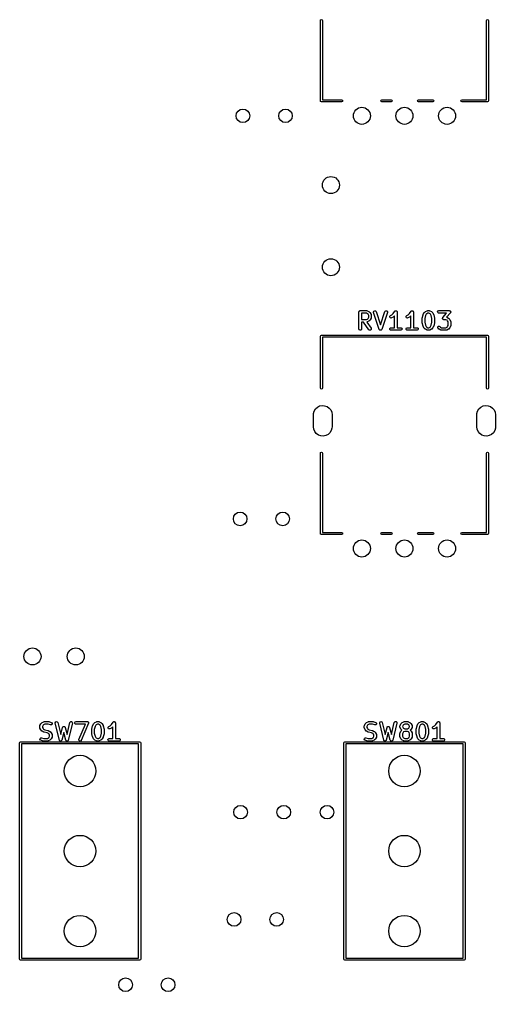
# Model space of a CAD drawing. Extents: x 75 to 204, y -140 to -31.
# Drawn here: x 175.5 to 203.5, y -140.3 to -83.2 of the extents above; entities that cross this region are included whole.
import ezdxf

# ---------------------------------------------------------------- set-up
doc = ezdxf.new("R2010")
doc.units = 0
doc.layers.add('BLACK', color=7, linetype='CONTINUOUS')

msp = doc.modelspace()

# ---------------------------------------------------------------- linework, layer by layer
at = {"layer": 'BLACK', "linetype": 'CONTINUOUS'}
for p, q in [((193.18, -83.3), (193.198, -83.2576)), ((193.18, -88.02), (193.18, -83.3)), ((193.198, -83.2576), (193.24, -83.24)), ((193.24, -83.24), (193.282, -83.2576)), ((193.282, -83.2576), (193.3, -83.3)), ((193.3, -83.3), (193.3, -87.96)), ((202.93, -83.3), (202.948, -83.2576)), ((202.93, -87.96), (202.93, -83.3)), ((202.948, -83.2576), (202.99, -83.24)), ((202.99, -83.24), (203.032, -83.2576)), ((203.032, -83.2576), (203.05, -83.3)), ((203.05, -83.3), (203.05, -88.02)), ((193.198, -88.0624), (193.18, -88.02)), ((193.24, -88.08), (193.198, -88.0624)), ((193.245, -88.0779), (193.24, -88.08)), ((193.25, -88.08), (193.245, -88.0779)), ((194.43, -88.08), (193.25, -88.08)), ((193.3, -87.96), (194.43, -87.96)), ((194.43, -87.96), (194.472, -87.9776)), ((194.472, -88.0624), (194.43, -88.08)), ((194.472, -87.9776), (194.49, -88.02)), ((194.49, -88.02), (194.472, -88.0624)), ((196.74, -88.02), (196.758, -87.9776)), ((196.758, -88.0624), (196.74, -88.02)), ((196.758, -87.9776), (196.8, -87.96)), ((196.8, -88.08), (196.758, -88.0624)), ((196.8, -87.96), (197.33, -87.96)), ((197.33, -88.08), (196.8, -88.08)), ((197.33, -87.96), (197.372, -87.9776)), ((197.372, -88.0624), (197.33, -88.08)), ((197.372, -87.9776), (197.39, -88.02)), ((197.39, -88.02), (197.372, -88.0624)), ((198.89, -88.02), (198.908, -87.9776)), ((198.908, -88.0624), (198.89, -88.02)), ((198.908, -87.9776), (198.95, -87.96)), ((198.95, -88.08), (198.908, -88.0624)), ((198.95, -87.96), (199.78, -87.96)), ((199.78, -88.08), (198.95, -88.08)), ((199.78, -87.96), (199.822, -87.9776)), ((199.822, -88.0624), (199.78, -88.08)), ((199.822, -87.9776), (199.84, -88.02)), ((199.84, -88.02), (199.822, -88.0624)), ((201.44, -88.02), (201.458, -87.9776)), ((201.458, -88.0624), (201.44, -88.02)), ((201.458, -87.9776), (201.5, -87.96)), ((201.5, -88.08), (201.458, -88.0624)), ((201.5, -87.96), (202.93, -87.96)), ((202.99, -88.08), (201.5, -88.08)), ((203.032, -88.0624), (202.99, -88.08)), ((203.05, -88.02), (203.032, -88.0624)), ((195.45, -100.417), (195.451, -100.408)), ((195.45, -101.417), (195.45, -100.417)), ((195.451, -100.404), (195.453, -100.401)), ((195.451, -100.408), (195.451, -100.404)), ((195.453, -100.401), (195.454, -100.392)), ((195.454, -100.392), (195.467, -100.377)), ((195.467, -100.377), (195.477, -100.36)), ((195.477, -100.36), (195.483, -100.358)), ((195.483, -100.358), (195.487, -100.352)), ((195.487, -100.352), (195.506, -100.349)), ((195.506, -100.349), (195.525, -100.342)), ((195.525, -100.342), (195.906, -100.342)), ((195.906, -100.342), (195.931, -100.347)), ((195.931, -100.347), (195.935, -100.35)), ((195.935, -100.35), (195.939, -100.35)), ((195.939, -100.35), (196.034, -100.398)), ((196.034, -100.398), (196.053, -100.411)), ((196.053, -100.411), (196.054, -100.412)), ((196.054, -100.412), (196.102, -100.46)), ((196.102, -100.46), (196.114, -100.478)), ((196.307, -100.415), (196.326, -100.368)), ((196.311, -100.441), (196.307, -100.415)), ((196.644, -101.441), (196.311, -100.441)), ((196.326, -100.368), (196.371, -100.343)), ((196.371, -100.343), (196.421, -100.353)), ((196.421, -100.353), (196.453, -100.394)), ((196.453, -100.394), (196.715, -101.18)), ((196.715, -101.18), (196.977, -100.394)), ((197.12, -100.441), (196.786, -101.441)), ((196.977, -100.394), (196.99, -100.371)), ((196.99, -100.371), (197.034, -100.344)), ((197.034, -100.344), (197.084, -100.351)), ((197.084, -100.351), (197.118, -100.39)), ((197.118, -100.39), (197.12, -100.441)), ((197.466, -100.512), (197.558, -100.376)), ((197.558, -100.376), (197.576, -100.357)), ((197.576, -100.357), (197.58, -100.356)), ((197.58, -100.356), (197.582, -100.352)), ((197.582, -100.352), (197.604, -100.349)), ((197.604, -100.349), (197.625, -100.343)), ((197.625, -100.343), (197.629, -100.344)), ((197.629, -100.344), (197.633, -100.344)), ((197.633, -100.344), (197.652, -100.354)), ((197.652, -100.354), (197.672, -100.363)), ((197.672, -100.363), (197.674, -100.367)), ((197.674, -100.367), (197.677, -100.369)), ((197.677, -100.369), (197.685, -100.39)), ((197.685, -100.39), (197.695, -100.409)), ((197.695, -100.409), (197.694, -100.413)), ((197.694, -100.413), (197.695, -100.417)), ((197.695, -100.417), (197.695, -101.342)), ((198.419, -100.512), (198.51, -100.376)), ((198.51, -100.376), (198.528, -100.357)), ((198.528, -100.357), (198.532, -100.356)), ((198.532, -100.356), (198.535, -100.352)), ((198.535, -100.352), (198.556, -100.349)), ((198.556, -100.349), (198.577, -100.343)), ((198.577, -100.343), (198.581, -100.344)), ((198.581, -100.344), (198.585, -100.344)), ((198.585, -100.344), (198.604, -100.354)), ((198.604, -100.354), (198.624, -100.363)), ((198.624, -100.363), (198.626, -100.367)), ((198.626, -100.367), (198.63, -100.369)), ((198.63, -100.369), (198.637, -100.39)), ((198.637, -100.39), (198.647, -100.409)), ((198.647, -100.409), (198.646, -100.413)), ((198.646, -100.413), (198.647, -100.417)), ((198.647, -100.417), (198.647, -101.342)), ((199.267, -100.479), (199.281, -100.461)), ((199.281, -100.46), (199.329, -100.412)), ((199.281, -100.461), (199.281, -100.46)), ((199.329, -100.412), (199.347, -100.399)), ((199.347, -100.399), (199.348, -100.398)), ((199.348, -100.398), (199.444, -100.35)), ((199.444, -100.35), (199.469, -100.343)), ((199.469, -100.343), (199.473, -100.344)), ((199.473, -100.344), (199.477, -100.342)), ((199.477, -100.342), (199.572, -100.342)), ((199.572, -100.342), (199.598, -100.347)), ((199.598, -100.347), (199.601, -100.35)), ((199.601, -100.35), (199.606, -100.35)), ((199.606, -100.35), (199.701, -100.398)), ((199.701, -100.398), (199.719, -100.411)), ((199.719, -100.411), (199.721, -100.412)), ((199.721, -100.412), (199.768, -100.46)), ((199.768, -100.46), (199.781, -100.478)), ((200.07, -100.404), (200.096, -100.36)), ((200.079, -100.455), (200.07, -100.404)), ((200.118, -100.488), (200.079, -100.455)), ((200.096, -100.36), (200.144, -100.342)), ((200.144, -100.342), (200.763, -100.342)), ((200.819, -100.467), (200.592, -100.727)), ((200.763, -100.342), (200.774, -100.344)), ((200.774, -100.344), (200.777, -100.344)), ((200.777, -100.344), (200.78, -100.345)), ((200.78, -100.345), (200.789, -100.347)), ((200.789, -100.347), (200.804, -100.36)), ((200.804, -100.36), (200.821, -100.37)), ((200.827, -100.448), (200.819, -100.467)), ((200.821, -100.37), (200.823, -100.376)), ((200.823, -100.376), (200.828, -100.38)), ((200.837, -100.43), (200.827, -100.448)), ((200.828, -100.38), (200.831, -100.4)), ((200.831, -100.4), (200.838, -100.419)), ((200.838, -100.419), (200.836, -100.425)), ((200.836, -100.425), (200.837, -100.43)), ((195.6, -100.492), (195.6, -100.866)), ((195.888, -100.492), (195.6, -100.492)), ((195.6, -100.866), (195.888, -100.866)), ((195.724, -101.016), (195.6, -101.016)), ((195.6, -101.016), (195.6, -101.417)), ((196.035, -101.46), (195.724, -101.016)), ((195.957, -100.527), (195.888, -100.492)), ((195.888, -100.866), (195.957, -100.832)), ((195.91, -101.015), (195.907, -101.016)), ((195.907, -101.016), (196.158, -101.374)), ((195.914, -101.016), (195.91, -101.015)), ((195.939, -101.008), (195.914, -101.016)), ((196.034, -100.961), (195.939, -101.008)), ((195.987, -100.557), (195.957, -100.527)), ((195.957, -100.832), (195.987, -100.802)), ((196.021, -100.626), (195.987, -100.557)), ((195.987, -100.802), (196.021, -100.733)), ((196.021, -100.733), (196.021, -100.626)), ((196.036, -100.959), (196.034, -100.961)), ((196.054, -100.947), (196.036, -100.959)), ((196.102, -100.899), (196.054, -100.947)), ((196.116, -100.879), (196.102, -100.898)), ((196.102, -100.898), (196.102, -100.899)), ((196.114, -100.478), (196.116, -100.479)), ((196.116, -100.479), (196.163, -100.574)), ((196.163, -100.784), (196.116, -100.879)), ((196.163, -100.574), (196.171, -100.599)), ((196.164, -100.78), (196.163, -100.784)), ((196.167, -100.776), (196.164, -100.78)), ((196.171, -100.751), (196.167, -100.776)), ((196.171, -100.599), (196.17, -100.604)), ((196.17, -100.604), (196.171, -100.608)), ((196.171, -100.608), (196.171, -100.751)), ((197.262, -100.724), (197.265, -100.673)), ((197.293, -100.766), (197.262, -100.724)), ((197.265, -100.673), (197.301, -100.636)), ((197.343, -100.778), (197.293, -100.766)), ((197.301, -100.636), (197.385, -100.594)), ((197.368, -100.77), (197.343, -100.778)), ((197.463, -100.723), (197.368, -100.77)), ((197.385, -100.594), (197.466, -100.512)), ((197.464, -100.721), (197.463, -100.723)), ((197.483, -100.709), (197.464, -100.721)), ((197.545, -100.646), (197.483, -100.709)), ((197.545, -101.342), (197.545, -100.646)), ((198.215, -100.724), (198.218, -100.673)), ((198.245, -100.766), (198.215, -100.724)), ((198.218, -100.673), (198.253, -100.636)), ((198.295, -100.778), (198.245, -100.766)), ((198.253, -100.636), (198.337, -100.594)), ((198.32, -100.77), (198.295, -100.778)), ((198.415, -100.723), (198.32, -100.77)), ((198.337, -100.594), (198.419, -100.512)), ((198.417, -100.721), (198.415, -100.723)), ((198.435, -100.709), (198.417, -100.721)), ((198.497, -100.646), (198.435, -100.709)), ((198.497, -101.342), (198.497, -100.646)), ((199.164, -100.798), (199.167, -100.784)), ((199.164, -101.036), (199.164, -100.798)), ((199.165, -101.04), (199.164, -101.036)), ((199.166, -101.055), (199.165, -101.04)), ((199.166, -100.78), (199.214, -100.59)), ((199.167, -100.784), (199.166, -100.78)), ((199.214, -100.59), (199.219, -100.578)), ((199.219, -100.578), (199.22, -100.574)), ((199.22, -100.574), (199.267, -100.479)), ((199.357, -100.634), (199.314, -100.808)), ((199.314, -100.808), (199.314, -101.027)), ((199.314, -101.027), (199.357, -101.201)), ((199.396, -100.557), (199.357, -100.634)), ((199.426, -100.527), (199.396, -100.557)), ((199.495, -100.492), (199.426, -100.527)), ((199.555, -100.492), (199.495, -100.492)), ((199.623, -100.527), (199.555, -100.492)), ((199.654, -100.557), (199.623, -100.527)), ((199.692, -100.634), (199.654, -100.557)), ((199.735, -100.808), (199.692, -100.634)), ((199.692, -101.201), (199.735, -101.027)), ((199.735, -101.027), (199.735, -100.808)), ((199.781, -100.478), (199.782, -100.479)), ((199.782, -100.479), (199.83, -100.574)), ((199.83, -100.574), (199.834, -100.587)), ((199.834, -100.587), (199.836, -100.59)), ((199.836, -100.59), (199.883, -100.78)), ((199.883, -100.78), (199.884, -100.795)), ((199.885, -101.036), (199.883, -101.051)), ((199.884, -100.795), (199.885, -100.798)), ((199.885, -100.798), (199.885, -101.036)), ((200.144, -100.492), (200.118, -100.488)), ((200.598, -100.492), (200.144, -100.492)), ((200.355, -100.797), (200.357, -100.791)), ((200.361, -100.816), (200.355, -100.797)), ((200.356, -100.785), (200.366, -100.768)), ((200.357, -100.791), (200.356, -100.785)), ((200.365, -100.836), (200.361, -100.816)), ((200.369, -100.84), (200.365, -100.836)), ((200.366, -100.768), (200.373, -100.749)), ((200.371, -100.845), (200.369, -100.84)), ((200.388, -100.856), (200.371, -100.845)), ((200.373, -100.749), (200.598, -100.492)), ((200.404, -100.869), (200.388, -100.856)), ((200.412, -100.87), (200.404, -100.869)), ((200.415, -100.872), (200.412, -100.87)), ((200.418, -100.871), (200.415, -100.872)), ((200.43, -100.873), (200.418, -100.871)), ((200.555, -100.873), (200.43, -100.873)), ((200.623, -100.908), (200.555, -100.873)), ((200.592, -100.727), (200.598, -100.728)), ((200.598, -100.728), (200.601, -100.731)), ((200.601, -100.731), (200.606, -100.731)), ((200.606, -100.731), (200.701, -100.779)), ((200.654, -100.938), (200.623, -100.908)), ((200.688, -101.007), (200.654, -100.938)), ((200.688, -101.209), (200.688, -101.007)), ((200.701, -100.779), (200.719, -100.792)), ((200.719, -100.792), (200.721, -100.793)), ((200.721, -100.793), (200.768, -100.841)), ((200.768, -100.841), (200.781, -100.859)), ((200.781, -100.859), (200.782, -100.86)), ((200.782, -100.86), (200.83, -100.955)), ((200.83, -100.955), (200.837, -100.98)), ((200.837, -100.98), (200.836, -100.985)), ((200.836, -100.985), (200.838, -100.989)), ((200.838, -100.989), (200.838, -101.227)), ((195.467, -101.466), (195.45, -101.417)), ((195.512, -101.491), (195.467, -101.466)), ((195.562, -101.482), (195.512, -101.491)), ((195.595, -101.443), (195.562, -101.482)), ((195.6, -101.417), (195.595, -101.443)), ((196.077, -101.49), (196.035, -101.46)), ((196.128, -101.485), (196.077, -101.49)), ((196.164, -101.449), (196.128, -101.485)), ((196.158, -101.374), (196.169, -101.398)), ((196.169, -101.398), (196.164, -101.449)), ((196.645, -101.443), (196.644, -101.441)), ((196.645, -101.445), (196.645, -101.443)), ((196.661, -101.463), (196.645, -101.445)), ((196.676, -101.481), (196.661, -101.463)), ((196.678, -101.482), (196.676, -101.481)), ((196.68, -101.483), (196.678, -101.482)), ((196.703, -101.487), (196.68, -101.483)), ((196.726, -101.492), (196.703, -101.487)), ((196.728, -101.491), (196.726, -101.492)), ((196.73, -101.491), (196.728, -101.491)), ((196.75, -101.478), (196.73, -101.491)), ((196.771, -101.467), (196.75, -101.478)), ((196.772, -101.465), (196.771, -101.467)), ((196.774, -101.464), (196.772, -101.465)), ((196.786, -101.441), (196.774, -101.464)), ((197.26, -101.404), (197.286, -101.36)), ((197.269, -101.455), (197.26, -101.404)), ((197.309, -101.488), (197.269, -101.455)), ((197.286, -101.36), (197.334, -101.342)), ((197.334, -101.492), (197.309, -101.488)), ((197.334, -101.342), (197.545, -101.342)), ((197.906, -101.492), (197.334, -101.492)), ((197.695, -101.342), (197.906, -101.342)), ((197.906, -101.342), (197.931, -101.347)), ((197.954, -101.475), (197.906, -101.492)), ((197.931, -101.347), (197.971, -101.38)), ((197.98, -101.43), (197.954, -101.475)), ((197.971, -101.38), (197.98, -101.43)), ((198.213, -101.404), (198.238, -101.36)), ((198.222, -101.455), (198.213, -101.404)), ((198.261, -101.488), (198.222, -101.455)), ((198.238, -101.36), (198.287, -101.342)), ((198.287, -101.492), (198.261, -101.488)), ((198.287, -101.342), (198.497, -101.342)), ((198.858, -101.492), (198.287, -101.492)), ((198.647, -101.342), (198.858, -101.342)), ((198.858, -101.342), (198.884, -101.347)), ((198.906, -101.475), (198.858, -101.492)), ((198.884, -101.347), (198.923, -101.38)), ((198.932, -101.43), (198.906, -101.475)), ((198.923, -101.38), (198.932, -101.43)), ((199.214, -101.245), (199.166, -101.055)), ((199.216, -101.248), (199.214, -101.245)), ((199.22, -101.26), (199.216, -101.248)), ((199.267, -101.356), (199.22, -101.26)), ((199.268, -101.357), (199.267, -101.356)), ((199.281, -101.375), (199.268, -101.357)), ((199.329, -101.423), (199.281, -101.375)), ((199.33, -101.423), (199.329, -101.423)), ((199.348, -101.437), (199.33, -101.423)), ((199.444, -101.484), (199.348, -101.437)), ((199.357, -101.201), (199.396, -101.278)), ((199.396, -101.278), (199.426, -101.308)), ((199.426, -101.308), (199.495, -101.342)), ((199.448, -101.485), (199.444, -101.484)), ((199.451, -101.488), (199.448, -101.485)), ((199.477, -101.492), (199.451, -101.488)), ((199.572, -101.492), (199.477, -101.492)), ((199.495, -101.342), (199.555, -101.342)), ((199.555, -101.342), (199.623, -101.308)), ((199.577, -101.491), (199.572, -101.492)), ((199.581, -101.492), (199.577, -101.491)), ((199.606, -101.484), (199.581, -101.492)), ((199.701, -101.437), (199.606, -101.484)), ((199.623, -101.308), (199.654, -101.278)), ((199.654, -101.278), (199.692, -101.201)), ((199.702, -101.436), (199.701, -101.437)), ((199.721, -101.423), (199.702, -101.436)), ((199.768, -101.375), (199.721, -101.423)), ((199.769, -101.374), (199.768, -101.375)), ((199.782, -101.356), (199.769, -101.374)), ((199.83, -101.26), (199.782, -101.356)), ((199.836, -101.245), (199.83, -101.257)), ((199.83, -101.257), (199.83, -101.26)), ((199.883, -101.055), (199.836, -101.245)), ((199.883, -101.051), (199.883, -101.055)), ((200.071, -101.303), (200.101, -101.261)), ((200.076, -101.354), (200.071, -101.303)), ((200.091, -101.375), (200.076, -101.354)), ((200.138, -101.423), (200.091, -101.375)), ((200.101, -101.261), (200.15, -101.247)), ((200.14, -101.423), (200.138, -101.423)), ((200.158, -101.437), (200.14, -101.423)), ((200.15, -101.247), (200.197, -101.269)), ((200.253, -101.484), (200.158, -101.437)), ((200.197, -101.269), (200.236, -101.308)), ((200.236, -101.308), (200.304, -101.342)), ((200.258, -101.485), (200.253, -101.484)), ((200.261, -101.488), (200.258, -101.485)), ((200.287, -101.492), (200.261, -101.488)), ((200.572, -101.492), (200.287, -101.492)), ((200.304, -101.342), (200.555, -101.342)), ((200.555, -101.342), (200.623, -101.308)), ((200.577, -101.491), (200.572, -101.492)), ((200.581, -101.492), (200.577, -101.491)), ((200.606, -101.484), (200.581, -101.492)), ((200.701, -101.437), (200.606, -101.484)), ((200.623, -101.308), (200.654, -101.278)), ((200.654, -101.278), (200.688, -101.209)), ((200.702, -101.436), (200.701, -101.437)), ((200.721, -101.423), (200.702, -101.436)), ((200.768, -101.375), (200.721, -101.423)), ((200.769, -101.374), (200.768, -101.375)), ((200.782, -101.356), (200.769, -101.374)), ((200.83, -101.26), (200.782, -101.356)), ((200.833, -101.253), (200.83, -101.256)), ((200.83, -101.256), (200.83, -101.26)), ((200.838, -101.227), (200.833, -101.253)), ((193.19, -101.84), (193.208, -101.798)), ((193.19, -104.9), (193.19, -101.84)), ((193.208, -101.798), (193.25, -101.78)), ((193.25, -101.78), (202.99, -101.78)), ((202.93, -101.9), (193.31, -101.9)), ((193.31, -101.9), (193.31, -104.9)), ((202.93, -104.9), (202.93, -101.9)), ((202.99, -101.78), (203.032, -101.798)), ((203.032, -101.798), (203.05, -101.84)), ((203.05, -101.84), (203.05, -104.9)), ((193.208, -104.942), (193.19, -104.9)), ((193.25, -104.96), (193.208, -104.942)), ((193.292, -104.942), (193.25, -104.96)), ((193.31, -104.9), (193.292, -104.942)), ((202.948, -104.942), (202.93, -104.9)), ((202.99, -104.96), (202.948, -104.942)), ((203.032, -104.942), (202.99, -104.96)), ((203.05, -104.9), (203.032, -104.942)), ((192.818, -106.236), (192.896, -106.109)), ((192.896, -106.109), (193.006, -106.008)), ((193.006, -106.008), (193.139, -105.941)), ((193.139, -105.941), (193.285, -105.911)), ((193.285, -105.911), (193.434, -105.922)), ((193.434, -105.922), (193.575, -105.973)), ((193.575, -105.973), (193.697, -106.059)), ((193.697, -106.059), (193.79, -106.175)), ((193.79, -106.175), (193.85, -106.312)), ((202.418, -106.236), (202.496, -106.109)), ((202.496, -106.109), (202.606, -106.008)), ((202.606, -106.008), (202.739, -105.941)), ((202.739, -105.941), (202.885, -105.911)), ((202.885, -105.911), (203.034, -105.922)), ((203.034, -105.922), (203.175, -105.973)), ((203.175, -105.973), (203.297, -106.059)), ((203.297, -106.059), (203.39, -106.175)), ((203.39, -106.175), (203.45, -106.312)), ((192.77, -106.46), (192.776, -106.38)), ((192.77, -107.16), (192.77, -106.46)), ((192.776, -106.38), (192.818, -106.236)), ((193.85, -106.312), (193.87, -106.46)), ((193.87, -106.46), (193.87, -107.16)), ((202.37, -106.46), (202.376, -106.38)), ((202.37, -107.16), (202.37, -106.46)), ((202.376, -106.38), (202.418, -106.236)), ((203.45, -106.312), (203.47, -106.46)), ((203.47, -106.46), (203.47, -107.16)), ((192.79, -107.308), (192.77, -107.16)), ((192.85, -107.445), (192.79, -107.308)), ((193.864, -107.24), (193.822, -107.384)), ((193.87, -107.16), (193.864, -107.24)), ((202.39, -107.308), (202.37, -107.16)), ((202.45, -107.445), (202.39, -107.308)), ((203.464, -107.24), (203.422, -107.384)), ((203.47, -107.16), (203.464, -107.24)), ((192.943, -107.561), (192.85, -107.445)), ((193.065, -107.647), (192.943, -107.561)), ((193.206, -107.698), (193.065, -107.647)), ((193.355, -107.709), (193.206, -107.698)), ((193.501, -107.679), (193.355, -107.709)), ((193.634, -107.612), (193.501, -107.679)), ((193.744, -107.511), (193.634, -107.612)), ((193.822, -107.384), (193.744, -107.511)), ((202.543, -107.561), (202.45, -107.445)), ((202.665, -107.647), (202.543, -107.561)), ((202.806, -107.698), (202.665, -107.647)), ((202.955, -107.709), (202.806, -107.698)), ((203.101, -107.679), (202.955, -107.709)), ((203.234, -107.612), (203.101, -107.679)), ((203.344, -107.511), (203.234, -107.612)), ((203.422, -107.384), (203.344, -107.511)), ((193.18, -108.71), (193.198, -108.668)), ((193.18, -113.43), (193.18, -108.71)), ((193.198, -108.668), (193.24, -108.65)), ((193.24, -108.65), (193.282, -108.668)), ((193.282, -108.668), (193.3, -108.71)), ((193.3, -108.71), (193.3, -113.37)), ((202.93, -108.71), (202.948, -108.668)), ((202.93, -113.37), (202.93, -108.71)), ((202.948, -108.668), (202.99, -108.65)), ((202.99, -108.65), (203.032, -108.668)), ((203.032, -108.668), (203.05, -108.71)), ((203.05, -108.71), (203.05, -113.43)), ((193.198, -113.472), (193.18, -113.43)), ((193.24, -113.49), (193.198, -113.472)), ((193.245, -113.488), (193.24, -113.49)), ((193.25, -113.49), (193.245, -113.488)), ((194.43, -113.49), (193.25, -113.49)), ((193.3, -113.37), (194.43, -113.37)), ((194.43, -113.37), (194.472, -113.388)), ((194.472, -113.472), (194.43, -113.49)), ((194.472, -113.388), (194.49, -113.43)), ((194.49, -113.43), (194.472, -113.472)), ((196.74, -113.43), (196.758, -113.388)), ((196.758, -113.472), (196.74, -113.43)), ((196.758, -113.388), (196.8, -113.37)), ((196.8, -113.49), (196.758, -113.472)), ((196.8, -113.37), (197.33, -113.37)), ((197.33, -113.49), (196.8, -113.49)), ((197.33, -113.37), (197.372, -113.388)), ((197.372, -113.472), (197.33, -113.49)), ((197.372, -113.388), (197.39, -113.43)), ((197.39, -113.43), (197.372, -113.472)), ((198.89, -113.43), (198.908, -113.388)), ((198.908, -113.472), (198.89, -113.43)), ((198.908, -113.388), (198.95, -113.37)), ((198.95, -113.49), (198.908, -113.472)), ((198.95, -113.37), (199.78, -113.37)), ((199.78, -113.49), (198.95, -113.49)), ((199.78, -113.37), (199.822, -113.388)), ((199.822, -113.472), (199.78, -113.49)), ((199.822, -113.388), (199.84, -113.43)), ((199.84, -113.43), (199.822, -113.472)), ((201.44, -113.43), (201.458, -113.388)), ((201.458, -113.472), (201.44, -113.43)), ((201.458, -113.388), (201.5, -113.37)), ((201.5, -113.49), (201.458, -113.472)), ((201.5, -113.37), (202.93, -113.37)), ((202.99, -113.49), (201.5, -113.49)), ((203.032, -113.472), (202.99, -113.49)), ((203.05, -113.43), (203.032, -113.472)), ((176.709, -124.738), (176.714, -124.712)), ((176.709, -124.833), (176.709, -124.738)), ((176.711, -124.837), (176.709, -124.833)), ((176.71, -124.842), (176.711, -124.837)), ((176.717, -124.867), (176.71, -124.842)), ((176.714, -124.712), (176.717, -124.709)), ((176.717, -124.704), (176.765, -124.609)), ((176.717, -124.709), (176.717, -124.704)), ((176.765, -124.962), (176.717, -124.867)), ((176.765, -124.609), (176.778, -124.591)), ((176.766, -124.963), (176.765, -124.962)), ((176.779, -124.981), (176.766, -124.963)), ((176.778, -124.591), (176.779, -124.59)), ((176.779, -124.59), (176.826, -124.542)), ((176.826, -125.029), (176.779, -124.981)), ((176.826, -124.542), (176.845, -124.529)), ((176.845, -124.529), (176.846, -124.528)), ((176.846, -124.528), (176.941, -124.48)), ((176.894, -124.687), (176.859, -124.756)), ((176.859, -124.756), (176.859, -124.815)), ((176.859, -124.815), (176.894, -124.884)), ((176.924, -124.657), (176.894, -124.687)), ((176.894, -124.884), (176.924, -124.914)), ((176.992, -124.622), (176.924, -124.657)), ((176.924, -124.914), (177.001, -124.953)), ((176.941, -124.48), (176.966, -124.473)), ((176.966, -124.473), (176.971, -124.474)), ((176.971, -124.474), (176.975, -124.472)), ((176.975, -124.472), (177.213, -124.472)), ((177.201, -124.622), (176.992, -124.622)), ((177.001, -124.953), (177.183, -124.998)), ((177.183, -124.998), (177.195, -125.004)), ((177.195, -125.004), (177.199, -125.004)), ((177.199, -125.004), (177.294, -125.052)), ((177.332, -124.666), (177.201, -124.622)), ((177.213, -124.472), (177.235, -124.476)), ((177.235, -124.476), (177.237, -124.476)), ((177.237, -124.476), (177.379, -124.524)), ((177.383, -124.665), (177.332, -124.666)), ((177.379, -124.524), (177.402, -124.536)), ((177.422, -124.631), (177.383, -124.665)), ((177.402, -124.536), (177.429, -124.58)), ((177.429, -124.58), (177.422, -124.631)), ((177.615, -124.539), (177.638, -124.493)), ((177.616, -124.565), (177.615, -124.539)), ((177.854, -125.565), (177.616, -124.565)), ((177.638, -124.493), (177.685, -124.473)), ((177.685, -124.473), (177.734, -124.487)), ((177.734, -124.487), (177.762, -124.53)), ((177.762, -124.53), (177.931, -125.241)), ((177.931, -125.241), (178.045, -124.814)), ((178.045, -124.814), (178.056, -124.79)), ((178.056, -124.79), (178.062, -124.786)), ((178.062, -124.786), (178.065, -124.78)), ((178.065, -124.78), (178.082, -124.772)), ((178.082, -124.772), (178.098, -124.761)), ((178.098, -124.761), (178.105, -124.761)), ((178.105, -124.761), (178.111, -124.758)), ((178.111, -124.758), (178.13, -124.763)), ((178.13, -124.763), (178.149, -124.765)), ((178.149, -124.765), (178.154, -124.77)), ((178.154, -124.77), (178.161, -124.772)), ((178.161, -124.772), (178.172, -124.788)), ((178.172, -124.788), (178.186, -124.801)), ((178.186, -124.801), (178.186, -124.808)), ((178.186, -124.808), (178.19, -124.814)), ((178.19, -124.814), (178.304, -125.241)), ((178.304, -125.241), (178.473, -124.53)), ((178.619, -124.565), (178.381, -125.565)), ((178.473, -124.53), (178.484, -124.506)), ((178.484, -124.506), (178.525, -124.476)), ((178.525, -124.476), (178.576, -124.479)), ((178.576, -124.479), (178.613, -124.514)), ((178.613, -124.514), (178.619, -124.565)), ((178.758, -124.534), (178.784, -124.49)), ((178.767, -124.585), (178.758, -124.534)), ((178.806, -124.618), (178.767, -124.585)), ((178.784, -124.49), (178.832, -124.472)), ((178.832, -124.622), (178.806, -124.618)), ((178.832, -124.472), (179.499, -124.472)), ((179.385, -124.622), (178.832, -124.622)), ((179.001, -125.518), (179.385, -124.622)), ((179.568, -124.577), (179.139, -125.577)), ((179.499, -124.472), (179.524, -124.477)), ((179.524, -124.477), (179.531, -124.483)), ((179.531, -124.483), (179.54, -124.485)), ((179.54, -124.485), (179.55, -124.499)), ((179.55, -124.499), (179.564, -124.51)), ((179.564, -124.51), (179.565, -124.519)), ((179.565, -124.519), (179.57, -124.526)), ((179.572, -124.56), (179.568, -124.568)), ((179.568, -124.568), (179.568, -124.577)), ((179.57, -124.526), (179.569, -124.543)), ((179.569, -124.543), (179.572, -124.56)), ((179.757, -124.928), (179.76, -124.914)), ((179.757, -125.166), (179.757, -124.928)), ((179.759, -124.91), (179.807, -124.72)), ((179.76, -124.914), (179.759, -124.91)), ((179.807, -124.72), (179.812, -124.708)), ((179.812, -124.704), (179.86, -124.609)), ((179.812, -124.708), (179.812, -124.704)), ((179.86, -124.609), (179.873, -124.591)), ((179.873, -124.591), (179.874, -124.59)), ((179.874, -124.59), (179.922, -124.542)), ((179.95, -124.764), (179.907, -124.938)), ((179.907, -124.938), (179.907, -125.157)), ((179.922, -124.542), (179.94, -124.529)), ((179.94, -124.529), (179.941, -124.528)), ((179.941, -124.528), (180.036, -124.48)), ((179.989, -124.687), (179.95, -124.764)), ((180.019, -124.657), (179.989, -124.687)), ((180.088, -124.622), (180.019, -124.657)), ((180.036, -124.48), (180.061, -124.473)), ((180.061, -124.473), (180.066, -124.474)), ((180.066, -124.474), (180.07, -124.472)), ((180.07, -124.472), (180.165, -124.472)), ((180.148, -124.622), (180.088, -124.622)), ((180.216, -124.657), (180.148, -124.622)), ((180.165, -124.472), (180.191, -124.477)), ((180.191, -124.477), (180.194, -124.48)), ((180.194, -124.48), (180.199, -124.48)), ((180.199, -124.48), (180.294, -124.528)), ((180.246, -124.687), (180.216, -124.657)), ((180.285, -124.764), (180.246, -124.687)), ((180.328, -124.938), (180.285, -124.764)), ((180.294, -124.528), (180.312, -124.541)), ((180.312, -124.541), (180.314, -124.542)), ((180.314, -124.542), (180.361, -124.59)), ((180.328, -125.157), (180.328, -124.938)), ((180.361, -124.59), (180.374, -124.608)), ((180.374, -124.608), (180.375, -124.609)), ((180.375, -124.609), (180.423, -124.704)), ((180.423, -124.704), (180.426, -124.717)), ((180.426, -124.717), (180.428, -124.72)), ((180.428, -124.72), (180.476, -124.91)), ((180.476, -124.91), (180.477, -124.925)), ((180.477, -124.925), (180.478, -124.928)), ((180.478, -124.928), (180.478, -125.166)), ((180.712, -124.854), (180.715, -124.803)), ((180.743, -124.896), (180.712, -124.854)), ((180.715, -124.803), (180.751, -124.766)), ((180.793, -124.908), (180.743, -124.896)), ((180.751, -124.766), (180.835, -124.724)), ((180.818, -124.9), (180.793, -124.908)), ((180.913, -124.853), (180.818, -124.9)), ((180.835, -124.724), (180.916, -124.642)), ((180.914, -124.851), (180.913, -124.853)), ((180.933, -124.839), (180.914, -124.851)), ((180.916, -124.642), (181.008, -124.506)), ((180.995, -124.776), (180.933, -124.839)), ((180.995, -125.472), (180.995, -124.776)), ((181.008, -124.506), (181.026, -124.487)), ((181.026, -124.487), (181.03, -124.486)), ((181.03, -124.486), (181.032, -124.482)), ((181.032, -124.482), (181.054, -124.479)), ((181.054, -124.479), (181.075, -124.473)), ((181.075, -124.473), (181.079, -124.474)), ((181.079, -124.474), (181.083, -124.474)), ((181.083, -124.474), (181.102, -124.484)), ((181.102, -124.484), (181.122, -124.493)), ((181.122, -124.493), (181.124, -124.497)), ((181.124, -124.497), (181.127, -124.499)), ((181.127, -124.499), (181.135, -124.52)), ((181.135, -124.52), (181.145, -124.539)), ((181.145, -124.539), (181.144, -124.543)), ((181.144, -124.543), (181.145, -124.547)), ((181.145, -124.547), (181.145, -125.472)), ((195.759, -124.738), (195.764, -124.712)), ((195.759, -124.833), (195.759, -124.738)), ((195.761, -124.837), (195.759, -124.833)), ((195.76, -124.842), (195.761, -124.837)), ((195.767, -124.867), (195.76, -124.842)), ((195.764, -124.712), (195.767, -124.709)), ((195.767, -124.704), (195.815, -124.609)), ((195.767, -124.709), (195.767, -124.704)), ((195.815, -124.962), (195.767, -124.867)), ((195.815, -124.609), (195.828, -124.591)), ((195.816, -124.963), (195.815, -124.962)), ((195.829, -124.981), (195.816, -124.963)), ((195.828, -124.591), (195.829, -124.59)), ((195.829, -124.59), (195.876, -124.542)), ((195.876, -125.029), (195.829, -124.981)), ((195.876, -124.542), (195.895, -124.529)), ((195.895, -124.529), (195.896, -124.528)), ((195.896, -124.528), (195.991, -124.48)), ((195.944, -124.687), (195.909, -124.756)), ((195.909, -124.756), (195.909, -124.815)), ((195.909, -124.815), (195.944, -124.884)), ((195.974, -124.657), (195.944, -124.687)), ((195.944, -124.884), (195.974, -124.914)), ((196.042, -124.622), (195.974, -124.657)), ((195.974, -124.914), (196.051, -124.953)), ((195.991, -124.48), (196.016, -124.473)), ((196.016, -124.473), (196.021, -124.474)), ((196.021, -124.474), (196.025, -124.472)), ((196.025, -124.472), (196.263, -124.472)), ((196.251, -124.622), (196.042, -124.622)), ((196.051, -124.953), (196.233, -124.998)), ((196.233, -124.998), (196.245, -125.004)), ((196.245, -125.004), (196.249, -125.004)), ((196.249, -125.004), (196.344, -125.052)), ((196.382, -124.666), (196.251, -124.622)), ((196.263, -124.472), (196.285, -124.476)), ((196.285, -124.476), (196.287, -124.476)), ((196.287, -124.476), (196.429, -124.524)), ((196.433, -124.665), (196.382, -124.666)), ((196.429, -124.524), (196.452, -124.536)), ((196.472, -124.631), (196.433, -124.665)), ((196.452, -124.536), (196.479, -124.58)), ((196.479, -124.58), (196.472, -124.631)), ((196.665, -124.539), (196.688, -124.493)), ((196.666, -124.565), (196.665, -124.539)), ((196.904, -125.565), (196.666, -124.565)), ((196.688, -124.493), (196.735, -124.473)), ((196.735, -124.473), (196.784, -124.487)), ((196.784, -124.487), (196.812, -124.53)), ((196.812, -124.53), (196.981, -125.241)), ((196.981, -125.241), (197.095, -124.814)), ((197.095, -124.814), (197.106, -124.79)), ((197.106, -124.79), (197.112, -124.786)), ((197.112, -124.786), (197.115, -124.78)), ((197.115, -124.78), (197.132, -124.772)), ((197.132, -124.772), (197.148, -124.761)), ((197.148, -124.761), (197.155, -124.761)), ((197.155, -124.761), (197.161, -124.758)), ((197.161, -124.758), (197.18, -124.763)), ((197.18, -124.763), (197.199, -124.765)), ((197.199, -124.765), (197.204, -124.77)), ((197.204, -124.77), (197.211, -124.772)), ((197.211, -124.772), (197.222, -124.788)), ((197.222, -124.788), (197.236, -124.801)), ((197.236, -124.801), (197.236, -124.808)), ((197.236, -124.808), (197.24, -124.814)), ((197.24, -124.814), (197.354, -125.241)), ((197.354, -125.241), (197.523, -124.53)), ((197.669, -124.565), (197.431, -125.565)), ((197.523, -124.53), (197.534, -124.506)), ((197.534, -124.506), (197.575, -124.476)), ((197.575, -124.476), (197.626, -124.479)), ((197.626, -124.479), (197.663, -124.514)), ((197.663, -124.514), (197.669, -124.565)), ((197.855, -124.738), (197.859, -124.712)), ((197.855, -124.785), (197.855, -124.738)), ((197.856, -124.79), (197.855, -124.785)), ((197.855, -124.794), (197.856, -124.79)), ((197.862, -124.819), (197.855, -124.794)), ((197.859, -124.712), (197.862, -124.709)), ((197.862, -124.704), (197.91, -124.609)), ((197.862, -124.709), (197.862, -124.704)), ((197.91, -124.914), (197.862, -124.819)), ((197.91, -124.609), (197.923, -124.591)), ((197.911, -124.915), (197.91, -124.914)), ((197.91, -125.038), (197.923, -125.02)), ((197.924, -124.934), (197.911, -124.915)), ((197.923, -124.591), (197.924, -124.59)), ((197.923, -125.02), (197.924, -125.018)), ((197.924, -124.59), (197.972, -124.542)), ((197.966, -124.976), (197.924, -124.934)), ((197.924, -125.018), (197.966, -124.976)), ((197.972, -124.542), (197.99, -124.529)), ((197.99, -124.529), (197.991, -124.528)), ((197.991, -124.528), (198.086, -124.48)), ((198.039, -124.687), (198.005, -124.756)), ((198.005, -124.756), (198.005, -124.768)), ((198.005, -124.768), (198.039, -124.836)), ((198.069, -124.657), (198.039, -124.687)), ((198.039, -124.836), (198.069, -124.867)), ((198.138, -124.622), (198.069, -124.657)), ((198.069, -124.867), (198.138, -124.901)), ((198.086, -124.48), (198.111, -124.473)), ((198.111, -124.473), (198.116, -124.474)), ((198.116, -124.474), (198.12, -124.472)), ((198.12, -124.472), (198.31, -124.472)), ((198.293, -124.622), (198.138, -124.622)), ((198.138, -124.901), (198.293, -124.901)), ((198.361, -124.657), (198.293, -124.622)), ((198.293, -124.901), (198.361, -124.867)), ((198.31, -124.472), (198.336, -124.477)), ((198.336, -124.477), (198.34, -124.48)), ((198.34, -124.48), (198.344, -124.48)), ((198.344, -124.48), (198.439, -124.528)), ((198.392, -124.687), (198.361, -124.657)), ((198.361, -124.867), (198.392, -124.836)), ((198.426, -124.756), (198.392, -124.687)), ((198.392, -124.836), (198.426, -124.768)), ((198.426, -124.768), (198.426, -124.756)), ((198.439, -124.528), (198.457, -124.541)), ((198.457, -124.541), (198.459, -124.542)), ((198.459, -124.542), (198.506, -124.59)), ((198.506, -124.934), (198.464, -124.976)), ((198.464, -124.976), (198.506, -125.018)), ((198.506, -124.59), (198.519, -124.608)), ((198.507, -124.932), (198.506, -124.934)), ((198.506, -125.018), (198.519, -125.037)), ((198.52, -124.914), (198.507, -124.932)), ((198.519, -124.608), (198.52, -124.609)), ((198.52, -124.609), (198.568, -124.704)), ((198.568, -124.819), (198.52, -124.914)), ((198.568, -124.704), (198.575, -124.729)), ((198.569, -124.815), (198.568, -124.819)), ((198.571, -124.811), (198.569, -124.815)), ((198.576, -124.785), (198.571, -124.811)), ((198.575, -124.729), (198.574, -124.734)), ((198.574, -124.734), (198.576, -124.738)), ((198.576, -124.738), (198.576, -124.785)), ((198.807, -124.928), (198.81, -124.914)), ((198.807, -125.166), (198.807, -124.928)), ((198.809, -124.91), (198.857, -124.72)), ((198.81, -124.914), (198.809, -124.91)), ((198.857, -124.72), (198.862, -124.708)), ((198.862, -124.704), (198.91, -124.609)), ((198.862, -124.708), (198.862, -124.704)), ((198.91, -124.609), (198.923, -124.591)), ((198.923, -124.591), (198.924, -124.59)), ((198.924, -124.59), (198.972, -124.542)), ((199, -124.764), (198.957, -124.938)), ((198.957, -124.938), (198.957, -125.157)), ((198.972, -124.542), (198.99, -124.529)), ((198.99, -124.529), (198.991, -124.528)), ((198.991, -124.528), (199.086, -124.48)), ((199.039, -124.687), (199, -124.764)), ((199.069, -124.657), (199.039, -124.687)), ((199.138, -124.622), (199.069, -124.657)), ((199.086, -124.48), (199.111, -124.473)), ((199.111, -124.473), (199.116, -124.474)), ((199.116, -124.474), (199.12, -124.472)), ((199.12, -124.472), (199.215, -124.472)), ((199.198, -124.622), (199.138, -124.622)), ((199.266, -124.657), (199.198, -124.622)), ((199.215, -124.472), (199.241, -124.477)), ((199.241, -124.477), (199.244, -124.48)), ((199.244, -124.48), (199.249, -124.48)), ((199.249, -124.48), (199.344, -124.528)), ((199.296, -124.687), (199.266, -124.657)), ((199.335, -124.764), (199.296, -124.687)), ((199.378, -124.938), (199.335, -124.764)), ((199.344, -124.528), (199.362, -124.541)), ((199.362, -124.541), (199.364, -124.542)), ((199.364, -124.542), (199.411, -124.59)), ((199.378, -125.157), (199.378, -124.938)), ((199.411, -124.59), (199.424, -124.608)), ((199.424, -124.608), (199.425, -124.609)), ((199.425, -124.609), (199.473, -124.704)), ((199.473, -124.704), (199.476, -124.717)), ((199.476, -124.717), (199.478, -124.72)), ((199.478, -124.72), (199.526, -124.91)), ((199.526, -124.91), (199.527, -124.925)), ((199.527, -124.925), (199.528, -124.928)), ((199.528, -124.928), (199.528, -125.166)), ((199.762, -124.854), (199.765, -124.803)), ((199.793, -124.896), (199.762, -124.854)), ((199.765, -124.803), (199.801, -124.766)), ((199.843, -124.908), (199.793, -124.896)), ((199.801, -124.766), (199.885, -124.724)), ((199.868, -124.9), (199.843, -124.908)), ((199.963, -124.853), (199.868, -124.9)), ((199.885, -124.724), (199.966, -124.642)), ((199.964, -124.851), (199.963, -124.853)), ((199.983, -124.839), (199.964, -124.851)), ((199.966, -124.642), (200.058, -124.506)), ((200.045, -124.776), (199.983, -124.839)), ((200.045, -125.472), (200.045, -124.776)), ((200.058, -124.506), (200.076, -124.487)), ((200.076, -124.487), (200.08, -124.486)), ((200.08, -124.486), (200.082, -124.482)), ((200.082, -124.482), (200.104, -124.479)), ((200.104, -124.479), (200.125, -124.473)), ((200.125, -124.473), (200.129, -124.474)), ((200.129, -124.474), (200.133, -124.474)), ((200.133, -124.474), (200.152, -124.484)), ((200.152, -124.484), (200.172, -124.493)), ((200.172, -124.493), (200.174, -124.497)), ((200.174, -124.497), (200.177, -124.499)), ((200.177, -124.499), (200.185, -124.52)), ((200.185, -124.52), (200.195, -124.539)), ((200.195, -124.539), (200.194, -124.543)), ((200.194, -124.543), (200.195, -124.547)), ((200.195, -124.547), (200.195, -125.472)), ((176.711, -125.515), (176.718, -125.464)), ((176.738, -125.559), (176.711, -125.515)), ((176.718, -125.464), (176.757, -125.43)), ((176.761, -125.571), (176.738, -125.559)), ((176.757, -125.43), (176.808, -125.429)), ((176.903, -125.619), (176.761, -125.571)), ((176.808, -125.429), (176.939, -125.472)), ((176.828, -125.03), (176.826, -125.029)), ((176.846, -125.043), (176.828, -125.03)), ((176.941, -125.091), (176.846, -125.043)), ((176.939, -125.472), (177.148, -125.472)), ((176.945, -125.091), (176.941, -125.091)), ((176.957, -125.096), (176.945, -125.091)), ((177.139, -125.142), (176.957, -125.096)), ((177.216, -125.18), (177.139, -125.142)), ((177.148, -125.472), (177.216, -125.438)), ((177.294, -125.567), (177.199, -125.614)), ((177.246, -125.211), (177.216, -125.18)), ((177.216, -125.438), (177.246, -125.408)), ((177.281, -125.279), (177.246, -125.211)), ((177.246, -125.408), (177.281, -125.339)), ((177.281, -125.339), (177.281, -125.279)), ((177.294, -125.052), (177.312, -125.065)), ((177.295, -125.566), (177.294, -125.567)), ((177.314, -125.553), (177.295, -125.566)), ((177.312, -125.065), (177.314, -125.066)), ((177.314, -125.066), (177.361, -125.113)), ((177.361, -125.505), (177.314, -125.553)), ((177.361, -125.113), (177.374, -125.132)), ((177.362, -125.504), (177.361, -125.505)), ((177.375, -125.486), (177.362, -125.504)), ((177.374, -125.132), (177.375, -125.133)), ((177.375, -125.133), (177.423, -125.228)), ((177.423, -125.39), (177.375, -125.486)), ((177.423, -125.228), (177.43, -125.253)), ((177.426, -125.383), (177.423, -125.386)), ((177.423, -125.386), (177.423, -125.39)), ((177.431, -125.357), (177.426, -125.383)), ((177.43, -125.253), (177.429, -125.257)), ((177.429, -125.257), (177.431, -125.262)), ((177.431, -125.262), (177.431, -125.357)), ((177.859, -125.571), (177.854, -125.565)), ((177.859, -125.579), (177.859, -125.571)), ((177.872, -125.592), (177.859, -125.579)), ((177.882, -125.608), (177.872, -125.592)), ((177.982, -125.595), (177.979, -125.602)), ((177.989, -125.59), (177.982, -125.595)), ((178, -125.567), (177.989, -125.59)), ((178.118, -125.124), (178, -125.567)), ((178.236, -125.567), (178.118, -125.124)), ((178.24, -125.573), (178.236, -125.567)), ((178.241, -125.581), (178.24, -125.573)), ((178.254, -125.594), (178.241, -125.581)), ((178.265, -125.609), (178.254, -125.594)), ((178.364, -125.593), (178.361, -125.6)), ((178.371, -125.589), (178.364, -125.593)), ((178.381, -125.565), (178.371, -125.589)), ((178.998, -125.569), (179.001, -125.518)), ((179.029, -125.61), (178.998, -125.569)), ((179.139, -125.577), (179.125, -125.599)), ((179.758, -125.17), (179.757, -125.166)), ((179.759, -125.185), (179.758, -125.17)), ((179.807, -125.375), (179.759, -125.185)), ((179.809, -125.378), (179.807, -125.375)), ((179.812, -125.39), (179.809, -125.378)), ((179.86, -125.486), (179.812, -125.39)), ((179.861, -125.487), (179.86, -125.486)), ((179.874, -125.505), (179.861, -125.487)), ((179.922, -125.553), (179.874, -125.505)), ((179.907, -125.157), (179.95, -125.331)), ((179.923, -125.553), (179.922, -125.553)), ((179.941, -125.567), (179.923, -125.553)), ((180.036, -125.614), (179.941, -125.567)), ((179.95, -125.331), (179.989, -125.408)), ((179.989, -125.408), (180.019, -125.438)), ((180.019, -125.438), (180.088, -125.472)), ((180.088, -125.472), (180.148, -125.472)), ((180.148, -125.472), (180.216, -125.438)), ((180.294, -125.567), (180.199, -125.614)), ((180.216, -125.438), (180.246, -125.408)), ((180.246, -125.408), (180.285, -125.331)), ((180.285, -125.331), (180.328, -125.157)), ((180.295, -125.566), (180.294, -125.567)), ((180.314, -125.553), (180.295, -125.566)), ((180.361, -125.505), (180.314, -125.553)), ((180.362, -125.504), (180.361, -125.505)), ((180.375, -125.486), (180.362, -125.504)), ((180.423, -125.39), (180.375, -125.486)), ((180.428, -125.375), (180.423, -125.387)), ((180.423, -125.387), (180.423, -125.39)), ((180.476, -125.185), (180.428, -125.375)), ((180.478, -125.166), (180.476, -125.181)), ((180.476, -125.181), (180.476, -125.185)), ((180.71, -125.534), (180.736, -125.49)), ((180.719, -125.585), (180.71, -125.534)), ((180.759, -125.618), (180.719, -125.585)), ((180.736, -125.49), (180.784, -125.472)), ((180.784, -125.472), (180.995, -125.472)), ((181.145, -125.472), (181.356, -125.472)), ((181.356, -125.472), (181.381, -125.477)), ((181.381, -125.477), (181.421, -125.51)), ((181.43, -125.56), (181.404, -125.605)), ((181.421, -125.51), (181.43, -125.56)), ((195.761, -125.515), (195.768, -125.464)), ((195.788, -125.559), (195.761, -125.515)), ((195.768, -125.464), (195.807, -125.43)), ((195.811, -125.571), (195.788, -125.559)), ((195.807, -125.43), (195.858, -125.429)), ((195.953, -125.619), (195.811, -125.571)), ((195.858, -125.429), (195.989, -125.472)), ((195.878, -125.03), (195.876, -125.029)), ((195.896, -125.043), (195.878, -125.03)), ((195.991, -125.091), (195.896, -125.043)), ((195.989, -125.472), (196.198, -125.472)), ((195.995, -125.091), (195.991, -125.091)), ((196.007, -125.096), (195.995, -125.091)), ((196.189, -125.142), (196.007, -125.096)), ((196.266, -125.18), (196.189, -125.142)), ((196.198, -125.472), (196.266, -125.438)), ((196.344, -125.567), (196.249, -125.614)), ((196.296, -125.211), (196.266, -125.18)), ((196.266, -125.438), (196.296, -125.408)), ((196.331, -125.279), (196.296, -125.211)), ((196.296, -125.408), (196.331, -125.339)), ((196.331, -125.339), (196.331, -125.279)), ((196.344, -125.052), (196.362, -125.065)), ((196.345, -125.566), (196.344, -125.567)), ((196.364, -125.553), (196.345, -125.566)), ((196.362, -125.065), (196.364, -125.066)), ((196.364, -125.066), (196.411, -125.113)), ((196.411, -125.505), (196.364, -125.553)), ((196.411, -125.113), (196.424, -125.132)), ((196.412, -125.504), (196.411, -125.505)), ((196.425, -125.486), (196.412, -125.504)), ((196.424, -125.132), (196.425, -125.133)), ((196.425, -125.133), (196.473, -125.228)), ((196.473, -125.39), (196.425, -125.486)), ((196.473, -125.228), (196.48, -125.253)), ((196.476, -125.383), (196.473, -125.386)), ((196.473, -125.386), (196.473, -125.39)), ((196.481, -125.357), (196.476, -125.383)), ((196.48, -125.253), (196.479, -125.257)), ((196.479, -125.257), (196.481, -125.262)), ((196.481, -125.262), (196.481, -125.357)), ((196.909, -125.571), (196.904, -125.565)), ((196.909, -125.579), (196.909, -125.571)), ((196.922, -125.592), (196.909, -125.579)), ((196.932, -125.608), (196.922, -125.592)), ((197.032, -125.595), (197.029, -125.602)), ((197.039, -125.59), (197.032, -125.595)), ((197.05, -125.567), (197.039, -125.59)), ((197.168, -125.124), (197.05, -125.567)), ((197.286, -125.567), (197.168, -125.124)), ((197.29, -125.573), (197.286, -125.567)), ((197.291, -125.581), (197.29, -125.573)), ((197.304, -125.594), (197.291, -125.581)), ((197.315, -125.609), (197.304, -125.594)), ((197.414, -125.593), (197.411, -125.6)), ((197.421, -125.589), (197.414, -125.593)), ((197.431, -125.565), (197.421, -125.589)), ((197.855, -125.166), (197.859, -125.141)), ((197.855, -125.357), (197.855, -125.166)), ((197.856, -125.361), (197.855, -125.357)), ((197.855, -125.365), (197.856, -125.361)), ((197.862, -125.39), (197.855, -125.365)), ((197.859, -125.141), (197.862, -125.137)), ((197.862, -125.133), (197.91, -125.038)), ((197.862, -125.137), (197.862, -125.133)), ((197.91, -125.486), (197.862, -125.39)), ((197.911, -125.487), (197.91, -125.486)), ((197.924, -125.505), (197.911, -125.487)), ((197.972, -125.553), (197.924, -125.505)), ((197.973, -125.553), (197.972, -125.553)), ((197.991, -125.567), (197.973, -125.553)), ((198.086, -125.614), (197.991, -125.567)), ((198.039, -125.116), (198.005, -125.184)), ((198.005, -125.184), (198.005, -125.339)), ((198.005, -125.339), (198.039, -125.408)), ((198.069, -125.085), (198.039, -125.116)), ((198.039, -125.408), (198.069, -125.438)), ((198.138, -125.051), (198.069, -125.085)), ((198.069, -125.438), (198.138, -125.472)), ((198.293, -125.051), (198.138, -125.051)), ((198.138, -125.472), (198.293, -125.472)), ((198.361, -125.085), (198.293, -125.051)), ((198.293, -125.472), (198.361, -125.438)), ((198.439, -125.567), (198.344, -125.614)), ((198.392, -125.116), (198.361, -125.085)), ((198.361, -125.438), (198.392, -125.408)), ((198.426, -125.184), (198.392, -125.116)), ((198.392, -125.408), (198.426, -125.339)), ((198.426, -125.339), (198.426, -125.184)), ((198.44, -125.566), (198.439, -125.567)), ((198.459, -125.553), (198.44, -125.566)), ((198.506, -125.505), (198.459, -125.553)), ((198.507, -125.504), (198.506, -125.505)), ((198.52, -125.486), (198.507, -125.504)), ((198.519, -125.037), (198.52, -125.038)), ((198.52, -125.038), (198.568, -125.133)), ((198.568, -125.39), (198.52, -125.486)), ((198.568, -125.133), (198.575, -125.158)), ((198.569, -125.386), (198.568, -125.39)), ((198.571, -125.383), (198.569, -125.386)), ((198.576, -125.357), (198.571, -125.383)), ((198.575, -125.158), (198.574, -125.162)), ((198.574, -125.162), (198.576, -125.166)), ((198.576, -125.166), (198.576, -125.357)), ((198.808, -125.17), (198.807, -125.166)), ((198.809, -125.185), (198.808, -125.17)), ((198.857, -125.375), (198.809, -125.185)), ((198.859, -125.378), (198.857, -125.375)), ((198.862, -125.39), (198.859, -125.378)), ((198.91, -125.486), (198.862, -125.39)), ((198.911, -125.487), (198.91, -125.486)), ((198.924, -125.505), (198.911, -125.487)), ((198.972, -125.553), (198.924, -125.505)), ((198.957, -125.157), (199, -125.331)), ((198.973, -125.553), (198.972, -125.553)), ((198.991, -125.567), (198.973, -125.553)), ((199.086, -125.614), (198.991, -125.567)), ((199, -125.331), (199.039, -125.408)), ((199.039, -125.408), (199.069, -125.438)), ((199.069, -125.438), (199.138, -125.472)), ((199.138, -125.472), (199.198, -125.472)), ((199.198, -125.472), (199.266, -125.438)), ((199.344, -125.567), (199.249, -125.614)), ((199.266, -125.438), (199.296, -125.408)), ((199.296, -125.408), (199.335, -125.331)), ((199.335, -125.331), (199.378, -125.157)), ((199.345, -125.566), (199.344, -125.567)), ((199.364, -125.553), (199.345, -125.566)), ((199.411, -125.505), (199.364, -125.553)), ((199.412, -125.504), (199.411, -125.505)), ((199.425, -125.486), (199.412, -125.504)), ((199.473, -125.39), (199.425, -125.486)), ((199.478, -125.375), (199.473, -125.387)), ((199.473, -125.387), (199.473, -125.39)), ((199.526, -125.185), (199.478, -125.375)), ((199.528, -125.166), (199.526, -125.181)), ((199.526, -125.181), (199.526, -125.185)), ((199.76, -125.534), (199.786, -125.49)), ((199.769, -125.585), (199.76, -125.534)), ((199.809, -125.618), (199.769, -125.585)), ((199.786, -125.49), (199.834, -125.472)), ((199.834, -125.472), (200.045, -125.472)), ((200.195, -125.472), (200.406, -125.472)), ((200.406, -125.472), (200.431, -125.477)), ((200.431, -125.477), (200.471, -125.51)), ((200.48, -125.56), (200.454, -125.605)), ((200.471, -125.51), (200.48, -125.56)), ((175.51, -125.73), (175.528, -125.688)), ((175.51, -138.43), (175.51, -125.73)), ((175.528, -125.688), (175.57, -125.67)), ((175.57, -125.67), (182.57, -125.67)), ((175.63, -125.79), (175.63, -138.37)), ((182.51, -125.79), (175.63, -125.79)), ((176.905, -125.618), (176.903, -125.619)), ((176.927, -125.622), (176.905, -125.618)), ((177.165, -125.622), (176.927, -125.622)), ((177.169, -125.621), (177.165, -125.622)), ((177.174, -125.622), (177.169, -125.621)), ((177.199, -125.614), (177.174, -125.622)), ((177.89, -125.61), (177.882, -125.608)), ((177.896, -125.615), (177.89, -125.61)), ((177.914, -125.617), (177.896, -125.615)), ((177.932, -125.622), (177.914, -125.617)), ((177.939, -125.619), (177.932, -125.622)), ((177.947, -125.62), (177.939, -125.619)), ((177.962, -125.609), (177.947, -125.62)), ((177.979, -125.602), (177.962, -125.609)), ((178.273, -125.611), (178.265, -125.609)), ((178.278, -125.616), (178.273, -125.611)), ((178.297, -125.617), (178.278, -125.616)), ((178.315, -125.622), (178.297, -125.617)), ((178.322, -125.619), (178.315, -125.622)), ((178.33, -125.619), (178.322, -125.619)), ((178.344, -125.608), (178.33, -125.619)), ((178.361, -125.6), (178.344, -125.608)), ((179.079, -125.622), (179.029, -125.61)), ((179.125, -125.599), (179.079, -125.622)), ((180.041, -125.615), (180.036, -125.614)), ((180.044, -125.618), (180.041, -125.615)), ((180.07, -125.622), (180.044, -125.618)), ((180.165, -125.622), (180.07, -125.622)), ((180.169, -125.621), (180.165, -125.622)), ((180.174, -125.622), (180.169, -125.621)), ((180.199, -125.614), (180.174, -125.622)), ((180.784, -125.622), (180.759, -125.618)), ((181.356, -125.622), (180.784, -125.622)), ((181.404, -125.605), (181.356, -125.622)), ((182.51, -138.37), (182.51, -125.79)), ((182.57, -125.67), (182.612, -125.688)), ((182.612, -125.688), (182.63, -125.73)), ((182.63, -125.73), (182.63, -138.43)), ((194.56, -125.73), (194.578, -125.688)), ((194.56, -138.43), (194.56, -125.73)), ((194.578, -125.688), (194.62, -125.67)), ((194.62, -125.67), (201.62, -125.67)), ((194.68, -125.79), (194.68, -138.37)), ((201.56, -125.79), (194.68, -125.79)), ((195.955, -125.618), (195.953, -125.619)), ((195.977, -125.622), (195.955, -125.618)), ((196.215, -125.622), (195.977, -125.622)), ((196.219, -125.621), (196.215, -125.622)), ((196.224, -125.622), (196.219, -125.621)), ((196.249, -125.614), (196.224, -125.622)), ((196.94, -125.61), (196.932, -125.608)), ((196.946, -125.615), (196.94, -125.61)), ((196.964, -125.617), (196.946, -125.615)), ((196.982, -125.622), (196.964, -125.617)), ((196.989, -125.619), (196.982, -125.622)), ((196.997, -125.62), (196.989, -125.619)), ((197.012, -125.609), (196.997, -125.62)), ((197.029, -125.602), (197.012, -125.609)), ((197.323, -125.611), (197.315, -125.609)), ((197.328, -125.616), (197.323, -125.611)), ((197.347, -125.617), (197.328, -125.616)), ((197.365, -125.622), (197.347, -125.617)), ((197.372, -125.619), (197.365, -125.622)), ((197.38, -125.619), (197.372, -125.619)), ((197.394, -125.608), (197.38, -125.619)), ((197.411, -125.6), (197.394, -125.608)), ((198.091, -125.615), (198.086, -125.614)), ((198.094, -125.618), (198.091, -125.615)), ((198.12, -125.622), (198.094, -125.618)), ((198.31, -125.622), (198.12, -125.622)), ((198.315, -125.621), (198.31, -125.622)), ((198.319, -125.622), (198.315, -125.621)), ((198.344, -125.614), (198.319, -125.622)), ((199.091, -125.615), (199.086, -125.614)), ((199.094, -125.618), (199.091, -125.615)), ((199.12, -125.622), (199.094, -125.618)), ((199.215, -125.622), (199.12, -125.622)), ((199.219, -125.621), (199.215, -125.622)), ((199.224, -125.622), (199.219, -125.621)), ((199.249, -125.614), (199.224, -125.622)), ((199.834, -125.622), (199.809, -125.618)), ((200.406, -125.622), (199.834, -125.622)), ((200.454, -125.605), (200.406, -125.622)), ((201.56, -138.37), (201.56, -125.79)), ((201.62, -125.67), (201.662, -125.688)), ((201.662, -125.688), (201.68, -125.73)), ((201.68, -125.73), (201.68, -138.43)), ((175.528, -138.472), (175.51, -138.43)), ((175.57, -138.49), (175.528, -138.472)), ((182.57, -138.49), (175.57, -138.49)), ((175.63, -138.37), (182.51, -138.37)), ((182.612, -138.472), (182.57, -138.49)), ((182.63, -138.43), (182.612, -138.472)), ((194.578, -138.472), (194.56, -138.43)), ((194.62, -138.49), (194.578, -138.472)), ((201.62, -138.49), (194.62, -138.49)), ((194.68, -138.37), (201.56, -138.37)), ((201.662, -138.472), (201.62, -138.49)), ((201.68, -138.43), (201.662, -138.472))]:
    msp.add_line(p, q, dxfattribs=at)
at = {"layer": 'BLACK'}
for centre, radius in [((195.62, -88.9), 0.5), ((198.12, -88.9), 0.5), ((200.62, -88.9), 0.5), ((188.635, -88.9), 0.4), ((191.135, -88.9), 0.4), ((193.802, -92.964), 0.5), ((193.802, -97.79), 0.5), ((188.471, -112.573), 0.4), ((190.971, -112.573), 0.4), ((195.62, -114.31), 0.5), ((198.12, -114.31), 0.5), ((200.62, -114.31), 0.5), ((176.276, -120.65), 0.5), ((178.816, -120.65), 0.5), ((179.07, -127.38), 0.925), ((198.12, -127.38), 0.925), ((188.493, -129.794), 0.4), ((191.033, -129.794), 0.4), ((193.573, -129.794), 0.4), ((179.07, -132.08), 0.925), ((198.12, -132.08), 0.925), ((179.07, -136.78), 0.925), ((188.116, -136.093), 0.4), ((190.616, -136.093), 0.4), ((198.12, -136.78), 0.925), ((181.74, -139.929), 0.4), ((184.24, -139.929), 0.4)]:
    msp.add_circle(centre, radius, dxfattribs=at)

doc.saveas('drawing.dxf')
